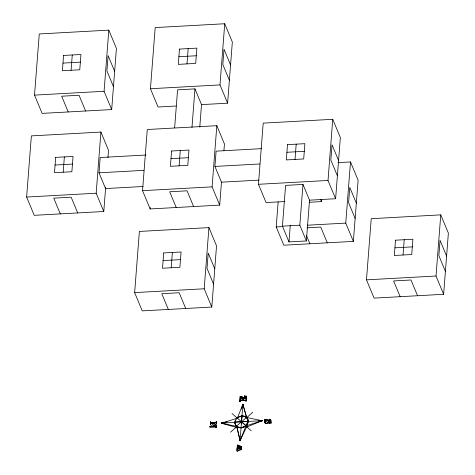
<?xml version="1.0" encoding="UTF-8"?>
<svg xmlns="http://www.w3.org/2000/svg" width="475" height="475" viewBox="0 0 475 475"><rect width="100%" height="100%" fill="white"/><g stroke="black" fill="none" stroke-linecap="round" stroke-linejoin="round"><path stroke-width="0.71" d="M242.873 405.775L242.891 404.338L237.28 418.214L221.421 423.189L237.162 427.642L240.095 440.681L246.477 427.132L247.582 426.164M243.23 416.332A6.757 5.623 -22.6 0 0 242.09 416.302L241.935 415.934L240.095 440.681L236.657 426.419M241.342 423.943L241.935 415.934M105.676 187.108L103.782 211.5L34.236 215.323L26.63 197.048L31.368 135.892L100.914 132.062L108.526 150.338L107.95 157.736M34.527 95.119L39.265 33.957L108.817 30.127L116.423 48.402L111.684 109.565L42.132 113.388L34.527 95.119L104.078 91.289L111.684 109.565M63.181 172.199L64.362 156.91M71.078 70.27L72.265 54.975M103.782 211.5L96.176 193.224L100.914 132.062M104.078 91.289L108.817 30.127M143.094 186.497L105.563 188.563L99.008 172.817L100.189 157.528L145.825 155.016M134.645 292.606L139.383 231.444L208.935 227.62L216.541 245.896L211.803 307.052L142.251 310.882L134.645 292.606L204.197 288.782L211.803 307.052M261.737 148.639L216.107 151.151L214.926 166.44L221.475 182.186L219.699 205.117L150.148 208.947L142.542 190.671L147.286 129.509L216.832 125.685L224.438 143.961L223.921 150.617M176.16 106.014L158.05 107.012L150.444 88.736L155.183 27.58L224.734 23.75L232.34 42.026L227.602 103.188L201.519 104.619L194.964 88.878L177.579 89.834L174.646 127.692M150.148 208.947L150.266 207.468M171.196 267.757L172.383 252.468M179.093 165.822L180.28 150.533M186.996 63.887L188.177 48.598M191.971 127.466L194.964 88.878M199.767 127.193L201.519 104.619M204.197 288.782L208.935 227.62M219.699 205.117L212.093 186.847L216.832 125.685M227.602 103.188L219.99 84.912L224.734 23.75M216.06 427.138L210.092 427.221L209.914 426.621L215.306 422.691L210.953 422.982L210.467 424.252L210.419 421.877L211.203 423.059L213.786 422.958M210.092 427.221L209.914 426.621M210.467 424.252L210.419 421.877M210.633 424.246L211.149 423.445L214.848 423.189M216.125 427.12L216.321 427.583L216.125 427.12C217.271 423.474 214.451 427.951 212.396 426.33L212.586 426.787L216.6 423.92L216.748 422.002L216.392 421.551L215.757 422.376L211.428 422.613L210.746 422.477L210.585 421.871M216.6 423.92L216.558 421.539M216.321 427.583L216.262 425.339M245.789 397.379L244.471 396.554L244.292 395.942L246.222 396.079L246.418 396.542C246.709 404.011 246.418 399.148 241.027 400.728C240.065 400.211 240.142 402.367 239.727 401.084L240.077 396.566L241.888 396.465C242.292 397.504 239.709 397.747 240.427 399.463L240.427 397.605L241.888 396.465M240.083 401.535L239.958 400.657L240.831 400.265L245.438 400.051L245.89 401.215M239.917 401.541L240.219 397.67M237.322 445.051L237.429 446.619L237.488 445.045L241.555 446.423L238.355 447.842L241.383 448.667C241.965 449.849 237.375 451.44 236.877 450.787L237.025 448.911L237.429 449.623L237.025 448.911M237.565 449.683L237.049 448.572L237.197 446.666L237.981 446.215L239.406 446.559M237.072 451.25L237.215 449.374M244.601 397.474L243.236 398.252L243.265 399.309C242.98 398.044 245.373 398.549 244.601 397.474C238.355 398.311 242.998 396.667 242.927 399.327M242.939 399.22L242.63 398.495L241.579 398.109M284.905 201.531L266.065 202.57L258.459 184.294L263.197 123.132L332.749 119.308L340.355 137.578L335.617 198.74L309.534 200.177L302.979 184.431L285.594 185.387L282.435 226.159L288.99 241.906L306.375 240.95L309.534 200.177M244.471 396.554L244.292 395.942M241.561 449.338L241.383 448.667M239.756 448.632L238.545 448.305L241.733 447.112L241.555 446.423M246.056 401.203L246.222 396.079M337.921 162.64L350.497 161.945L358.108 180.221L353.364 241.383L283.818 245.207L276.207 226.937L278.148 201.881M270.507 422.198L270.798 421.076L269.889 420.636L267.823 423.106A1.763 1.467 -22.6 0 1 267.045 423.599C265.952 424.068 264.539 423.189 264.729 421.948C266.255 420.096 262.616 418.974 267.009 419.437L267.193 420.048L266.309 420.351A2.256 1.876 -22.6 0 0 265.4 421.07L265.27 422.608M264.872 420.173L264.694 419.567M267.193 420.048L267.009 419.437M266.998 419.585L266.119 419.888A2.256 1.876 -22.6 0 0 265.21 420.607L264.896 421.842C267.057 423.267 271.237 414.693 270.857 422.501L271.041 423.082L268.993 423.237C268.387 422.138 271.195 422.168 270.602 420.613L269.521 420.244L267.633 422.643A1.763 1.467 -22.6 0 1 266.855 423.136C264.201 424.009 264.723 420.844 264.682 419.716M268.993 423.237L268.808 422.613M271.041 423.082L270.857 422.501M295.011 159.446L296.198 144.157M288.99 241.906L290.284 225.162M306.375 240.95L299.82 225.203L302.979 184.431M309.142 202.285L321.456 201.608L321.622 199.423M335.617 198.74L328.011 180.464L332.749 119.308M353.364 241.383L345.758 223.107L350.497 161.945M366.474 279.852L371.218 218.69L440.764 214.86L448.37 233.136L443.632 294.298L374.086 298.122L366.474 279.852L436.026 276.022L443.632 294.298M403.032 254.998L404.213 239.709M436.026 276.022L440.764 214.86M240.308 439.268L240.095 440.681L245.967 425.909L262.075 420.737L246.489 417.436L236.52 426.105L237.162 427.642M262.337 420.785C261.499 419.918 262.313 421.782 262.099 420.494M216.095 425.345L216.107 426.348M237.595 446.607L237.637 445.782L239.709 446.227L237.571 446.987L237.363 446.654L237.607 447.397M216.392 421.551L216.469 422.394L216.273 421.931M241.27 409.147L242.891 404.338L246.911 418.243M237.239 449.035C236.888 448.044 238.64 447.634 239.537 448.436L237.233 449.16M237.411 449.023L238.118 448.459L239.192 448.75M245.818 398.994L245.896 397.652M241.965 415.999A6.757 5.623 -22.6 0 1 248.098 421.426L245.848 425.612L241.484 421.717L242.891 404.338L246.596 417.703M237.239 451.238L237.274 450.466L241.365 448.875M230.559 432.197L237.061 426.354M246.804 417.59L252.759 412.235M212.396 426.33L216.41 423.457M243.022 404.558C243.728 403.898 241.912 404.237 242.951 404.587M268.381 420.221L268.737 419.995M269.711 422.839L269.004 423.077M240.029 440.426L240.071 440.954L240.196 440.42M227.121 421.889L221.421 423.189L236.657 426.425M260.662 421.01L262.075 420.737L258.513 420.31M268.797 422.774L270.845 422.619M235.113 422.269L221.421 423.189L222.846 423.267M240.878 421.877L248.087 421.39L248.229 421.735M62.979 63.104L80.364 62.142M178.891 56.721L196.282 55.765M150.444 88.736L219.99 84.912M55.076 165.033L72.467 164.077M170.994 158.656L188.379 157.7M286.912 152.279L304.297 151.323M99.008 172.817L143.901 170.347M214.926 166.44L259.819 163.97M221.475 182.186L259.012 180.12M26.63 197.048L96.176 193.224M142.542 190.671L212.093 186.847M258.459 184.294L328.011 180.464M282.435 226.159L299.82 225.203M276.207 226.937L282.868 226.569M307.283 225.227L345.758 223.107M306.969 227.828L320.732 227.074L327.287 242.814M163.097 260.591L180.482 259.635M394.927 247.831L412.318 246.875M240.873 396.993L242.084 396.928M240.237 399.006L242.737 398.869M243.075 398.846L245.688 398.388L245.599 396.916L244.281 396.091M235.048 422.435L234.893 422.079L248.087 421.39A6.757 5.552 -25.2 0 1 245.848 425.612L237.144 417.875A6.757 5.623 -22.6 0 0 239.347 427.405A6.757 5.623 -22.6 0 0 247.962 419.864A6.757 5.623 -22.6 0 0 237.144 417.875L237.292 418.238M241.514 421.788L248.098 421.426M209.902 426.758L215.383 426.473L216.149 427.595M237.512 445.514L238.468 446.031M237.559 447.117L237.197 446.666M234.893 422.079L243.711 421.646M247.386 421.462L262.075 420.737L246.477 427.132L245.979 425.933M269.889 419.787C272.08 419.888 270.376 422.441 271.047 422.964M240.433 446.542L241.751 446.886M232.037 413.523L237.53 418.469M245.759 425.885L251.251 430.831M446.595 256.072L440.04 240.326L438.858 255.615L445.413 271.362M417.555 295.729L411 279.989L393.609 280.945L400.164 296.691M338.58 160.514L332.025 144.768L330.838 160.063L337.392 175.803M356.327 203.158L349.772 187.411L348.591 202.7L355.146 218.447M320.607 199.577L321.456 201.608M306.476 235.558L309.896 243.776M230.559 64.962L224.01 49.216L222.822 64.505L229.377 80.251M193.616 206.554L187.067 190.808L169.676 191.769L176.231 207.51M214.765 268.826L208.21 253.086L207.023 268.375L213.578 284.121M270.459 422.251L270.708 422.869M265.014 420.096L265.21 420.559M114.647 71.339L108.092 55.593L106.905 70.882L113.46 86.628M244.589 397.622L244.785 398.086M241.876 396.613L242.072 397.076M241.389 397.646L241.567 398.264M240.077 396.566L240.267 397.023M241.051 427.542L241.181 427.862M185.719 308.489L179.164 292.743L161.779 293.698L168.334 309.445M241.537 446.648L241.733 447.112M237.488 445.045L237.684 445.503M237.524 445.847L237.72 446.304M237.928 447.996L238.118 448.459M85.601 111.002L79.046 95.255L61.661 96.211L68.216 111.957M210.746 422.477L210.942 422.94M77.704 212.931L71.149 197.19L53.758 198.146L60.313 213.893M221.801 423.071C220.649 422.269 221.285 424.424 221.884 423.059M245.854 425.63A6.757 5.623 -22.6 0 1 238.581 427.28A6.757 5.623 -22.6 0 1 234.929 422.15M244.316 416.527A6.757 5.623 -22.6 0 1 247.754 423.575A6.757 5.623 -22.6 0 1 239.323 427.749A6.757 5.623 -22.6 0 1 235.392 420.945M236.502 419.069A6.757 5.623 -22.6 0 1 238.23 417.561M238.735 417.264A6.757 5.623 -22.6 0 1 240.368 416.593M55.67 157.391L54.483 172.68L71.873 171.724L73.055 156.435L55.67 157.391M63.567 55.456L62.385 70.745L79.77 69.789L80.958 54.5L63.567 55.456M163.685 252.943L162.503 268.238L179.888 267.277L181.076 251.987L163.685 252.943M171.588 151.014L170.4 166.303L187.791 165.348L188.973 150.053L171.588 151.014M179.485 49.079L178.303 64.368L195.688 63.413L196.876 48.118L179.485 49.079M287.506 144.632L286.318 159.921L303.703 158.965L304.891 143.676L287.506 144.632M395.521 240.19L394.333 255.479L411.724 254.523L412.906 239.234L395.521 240.19"/></g></svg>
